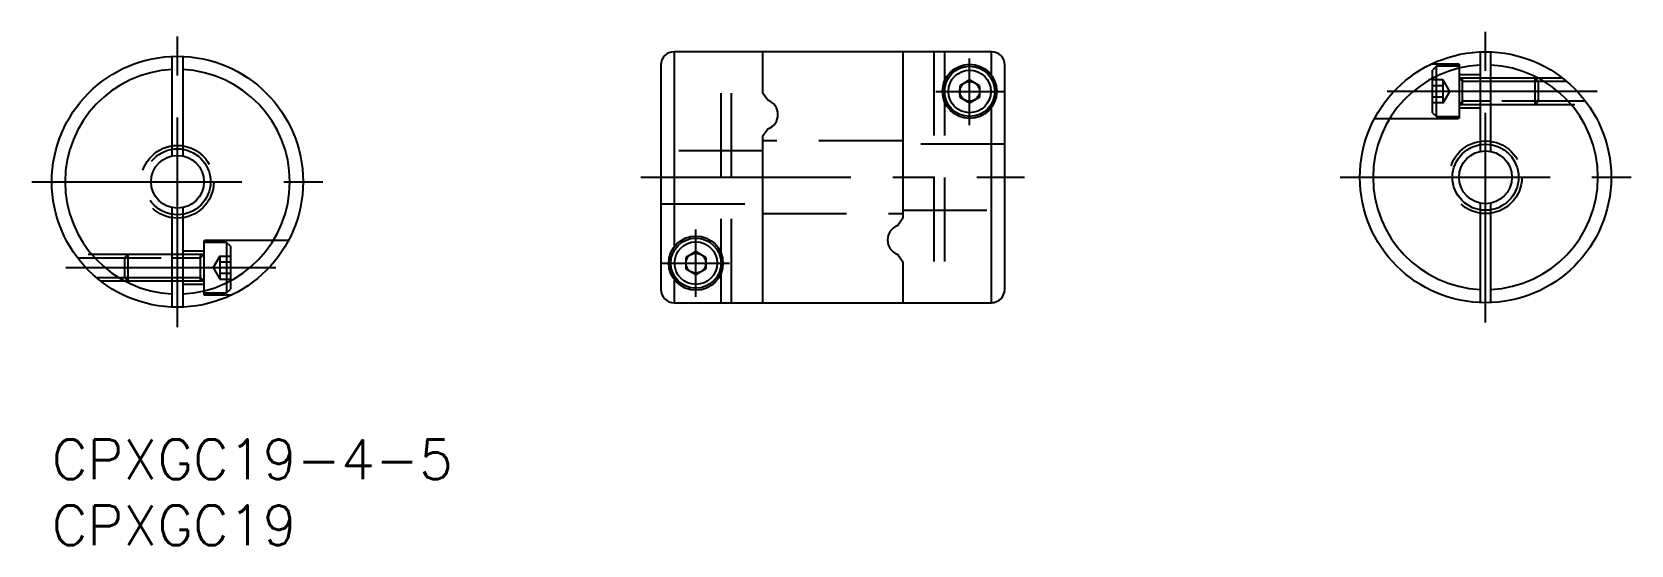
# Model space of a CAD drawing. Extents: x -2 to 119, y -8 to 31.
import ezdxf

# ---------------------------------------------------------------- set-up
doc = ezdxf.new("R2010")
doc.units = 0
doc.header["$LTSCALE"] = 0.5
doc.linetypes.add('CENTER', pattern=[50.8, 31.75, -6.35, 6.35, -6.35])
doc.linetypes.add('DASHED', pattern=[19.05, 12.7, -6.35])
for name, color, linetype in [('MSM_CENTER', 1, 'CENTER'), ('MSM_CONTINUOUS', 7, 'CONTINUOUS'), ('MSM_DASHED', 4, 'DASHED'), ('MSM_NARROW', 5, 'CONTINUOUS'), ('MSM_PART_NUMBER', 7, 'CONTINUOUS')]:
    doc.layers.add(name, color=color, linetype=linetype)
doc.styles.get("Standard").update_dxf_attribs({"font": 'txt.shx', "height": 3, "bigfont": 'bigfont.shx'})

# ---------------------------------------------------------------- blocks, each defined once
blk = doc.blocks.new('*U21')
at = {"layer": 'MSM_PART_NUMBER'}
blk.add_text('CPXGC19-4-5', height=3, dxfattribs=at).set_placement((0, -3))
blk = doc.blocks.new('*U22')
at = {"layer": 'MSM_PART_NUMBER'}
blk.add_text('CPXGC19', height=3, dxfattribs=at).set_placement((0, -8))

msp = doc.modelspace()

# ---------------------------------------------------------------- linework, layer by layer
at = {"layer": 'MSM_CENTER'}
for p, q in [((9.5, 8.5), (9.5, 30.5)), ((108.41, 8.84), (108.41, 30.84)), ((69.4, 23.79), (69.4, 28.84)), ((66.85, 26.34), (71.95, 26.34)), ((116.84, 26.34), (99.98, 26.34)), ((-1.5, 19.5), (20.5, 19.5)), ((44.55, 19.84), (73.55, 19.84)), ((97.41, 19.84), (119.41, 19.84)), ((48.7, 10.79), (48.7, 15.89)), ((46.16, 13.34), (51.25, 13.34)), ((1.07, 13), (17.93, 13))]:
    msp.add_line(p, q, dxfattribs=at)
at = {"layer": 'MSM_CONTINUOUS'}
for p, q in [((71.05, 29.34), (47.05, 29.34)), ((47.05, 29.34), (47.05, 14.56)), ((53.75, 29.34), (53.75, 26.24)), ((64.35, 29.34), (64.35, 16.74)), ((71.05, 27.56), (71.05, 29.34)), ((108.01, 29.33), (108.01, 22.31)), ((108.81, 22.31), (108.81, 29.33)), ((9.1, 21.46), (9.1, 28.99)), ((9.9, 28.99), (9.9, 21.46)), ((46.05, 28.34), (46.05, 11.34)), ((72.05, 11.34), (72.05, 28.34)), ((69.4, 27.21), (68.65, 26.77)), ((68.65, 26.77), (68.65, 25.91)), ((70.15, 26.77), (69.4, 27.21)), ((70.15, 26.77), (70.15, 25.91)), ((108.81, 27.34), (108.01, 27.34)), ((54.14, 25.68), (53.75, 26.24)), ((68.65, 25.91), (69.4, 25.47)), ((69.4, 25.47), (70.15, 25.91)), ((71.05, 10.34), (71.05, 25.12)), ((108.01, 25.34), (108.81, 25.34)), ((53.75, 22.94), (54.14, 23.5)), ((53.75, 22.94), (53.75, 10.34)), ((9.1, 10.01), (9.1, 17.54)), ((9.9, 17.54), (9.9, 10.01)), ((108.01, 17.37), (108.01, 10.35)), ((108.81, 10.35), (108.81, 17.37)), ((64.35, 16.74), (63.96, 16.18)), ((9.9, 14), (9.1, 14)), ((48.7, 14.21), (47.95, 13.77)), ((47.95, 13.77), (47.95, 12.91)), ((49.45, 13.77), (48.7, 14.21)), ((49.45, 13.77), (49.45, 12.91)), ((63.96, 14), (64.35, 13.44)), ((64.35, 13.44), (64.35, 10.34)), ((47.05, 12.12), (47.05, 10.34)), ((47.95, 12.91), (48.7, 12.47)), ((48.7, 12.47), (49.45, 12.91)), ((9.1, 12), (9.9, 12)), ((47.05, 10.34), (71.05, 10.34))]:
    msp.add_line(p, q, dxfattribs=at)
for centre, radius in [((108.41, 19.84), 9.5), ((9.5, 19.5), 9.5), ((69.4, 26.34), 2.05), ((69.4, 26.34), 1.9), ((69.4, 26.34), 1.61), ((69.4, 26.34), 0.75), ((108.41, 19.84), 2.5), ((108.41, 19.84), 2), ((9.5, 19.5), 2), ((48.7, 13.34), 2.05), ((48.7, 13.34), 1.9), ((48.7, 13.34), 1.61), ((48.7, 13.34), 0.75)]:
    msp.add_circle(centre, radius, dxfattribs=at)
for centre, radius, start, end in [((47.05, 28.34), 1, 90.027, 180.0298), ((71.05, 28.34), 1, 359.9702, 89.973), ((9.5, 19.5), 8.5, 92.6973, 267.3027), ((9.5, 19.5), 8.5, 272.6973, 87.3027), ((108.41, 19.84), 8.5, 92.6973, 267.3027), ((108.41, 19.84), 8.5, 272.6973, 87.3027), ((53.75, 24.59), 1.16, 289.6488, 70.3512), ((64.35, 15.09), 1.16, 109.6488, 250.3512), ((47.05, 11.34), 1, 179.9709, 269.9723), ((71.04, 11.36), 1.01, 270.8016, 359.2552)]:
    msp.add_arc(centre, radius, start, end, dxfattribs=at)
at = {"layer": 'MSM_DASHED'}
for p, q in [((50.6, 10.34), (50.6, 29.34)), ((51.4, 10.34), (51.4, 29.34)), ((66.7, 29.34), (66.7, 10.34)), ((67.5, 29.34), (67.5, 10.34)), ((106.41, 28.39), (104.27, 28.39)), ((104.7, 28.24), (104.41, 27.96)), ((104.41, 24.73), (104.41, 27.96)), ((106.41, 28.24), (104.7, 28.24)), ((104.7, 24.44), (104.7, 28.24)), ((106.41, 28.39), (106.41, 24.29)), ((105.21, 27.21), (104.41, 27.21)), ((105.21, 26.77), (104.41, 26.77)), ((105.21, 25.47), (105.21, 27.21)), ((105.71, 26.34), (105.21, 27.21)), ((108.01, 27.59), (106.41, 27.59)), ((108.01, 27.34), (106.41, 27.34)), ((106.41, 27.34), (106.66, 27.1)), ((106.66, 25.34), (106.66, 27.34)), ((108.01, 27.1), (106.66, 27.1)), ((114.24, 27.34), (108.81, 27.34)), ((114.54, 27.1), (108.81, 27.1)), ((112.41, 27.1), (112.17, 27.34)), ((112.17, 25.34), (112.17, 27.34)), ((112.41, 25.59), (112.41, 27.1)), ((105.21, 25.91), (104.41, 25.91)), ((105.21, 25.47), (104.41, 25.47)), ((105.21, 25.47), (105.71, 26.34)), ((106.41, 25.34), (106.66, 25.59)), ((108.01, 25.59), (106.66, 25.59)), ((115.98, 25.59), (108.81, 25.59)), ((112.17, 25.34), (112.41, 25.59)), ((100.02, 24.29), (106.41, 24.29)), ((104.41, 24.73), (104.7, 24.44)), ((104.7, 24.44), (106.41, 24.44)), ((106.41, 25.34), (108.01, 25.34)), ((106.41, 25.09), (108.01, 25.09)), ((108.81, 25.34), (116.16, 25.34)), ((53.75, 21.84), (46.05, 21.84)), ((64.35, 22.59), (53.75, 22.59)), ((72.05, 22.34), (64.35, 22.34)), ((108.01, 22.31), (108.01, 21.8)), ((108.81, 21.8), (108.81, 22.31)), ((46.05, 17.84), (53.75, 17.84)), ((53.75, 17.09), (64.35, 17.09)), ((64.35, 17.34), (72.05, 17.34)), ((108.01, 17.88), (108.01, 17.37)), ((108.81, 17.37), (108.81, 17.88)), ((17.89, 15.05), (11.5, 15.05)), ((11.5, 15.05), (11.5, 10.95)), ((13.22, 14.9), (11.5, 14.9)), ((13.5, 14.62), (13.22, 14.9)), ((13.22, 14.9), (13.22, 11.1)), ((13.5, 14.62), (13.5, 11.38)), ((9.1, 14), (1.75, 14)), ((1.93, 13.75), (9.1, 13.75)), ((5.75, 14), (5.5, 13.75)), ((5.5, 13.75), (5.5, 12.25)), ((5.75, 14), (5.75, 12)), ((11.5, 14.25), (9.9, 14.25)), ((11.5, 14), (9.9, 14)), ((9.9, 13.75), (11.25, 13.75)), ((11.25, 12), (11.25, 14)), ((11.5, 14), (11.25, 13.75)), ((12.7, 13.87), (12.2, 13)), ((12.7, 13.87), (13.5, 13.87)), ((12.7, 13.87), (12.7, 12.13)), ((12.7, 13.43), (13.5, 13.43)), ((3.37, 12.25), (9.1, 12.25)), ((5.5, 12.25), (5.75, 12)), ((9.9, 12.25), (11.25, 12.25)), ((11.5, 12), (11.25, 12.25)), ((12.2, 13), (12.7, 12.13)), ((12.7, 12.57), (13.5, 12.57)), ((12.7, 12.13), (13.5, 12.13)), ((3.67, 12), (9.1, 12)), ((9.9, 12), (11.5, 12)), ((9.9, 11.75), (11.5, 11.75)), ((11.5, 11.1), (13.22, 11.1)), ((11.5, 10.95), (13.64, 10.95)), ((13.22, 11.1), (13.5, 11.38))]:
    msp.add_line(p, q, dxfattribs=at)
for centre, radius in [((9.5, 19.5), 2.75), ((9.5, 19.5), 2.5), ((108.41, 19.84), 2.75)]:
    msp.add_circle(centre, radius, dxfattribs=at)
at = {"layer": 'MSM_NARROW'}
for p, q in [((108.81, 27.1), (108.01, 27.1)), ((108.81, 25.59), (108.01, 25.59)), ((9.1, 13.75), (9.9, 13.75)), ((9.1, 12.25), (9.9, 12.25))]:
    msp.add_line(p, q, dxfattribs=at)

# ---------------------------------------------------------------- block references
at = {"layer": 'MSM_CONTINUOUS'}
for name in ['*U21', '*U22']:
    msp.add_blockref(name, (0, 0), dxfattribs=at)

doc.saveas('drawing.dxf')
